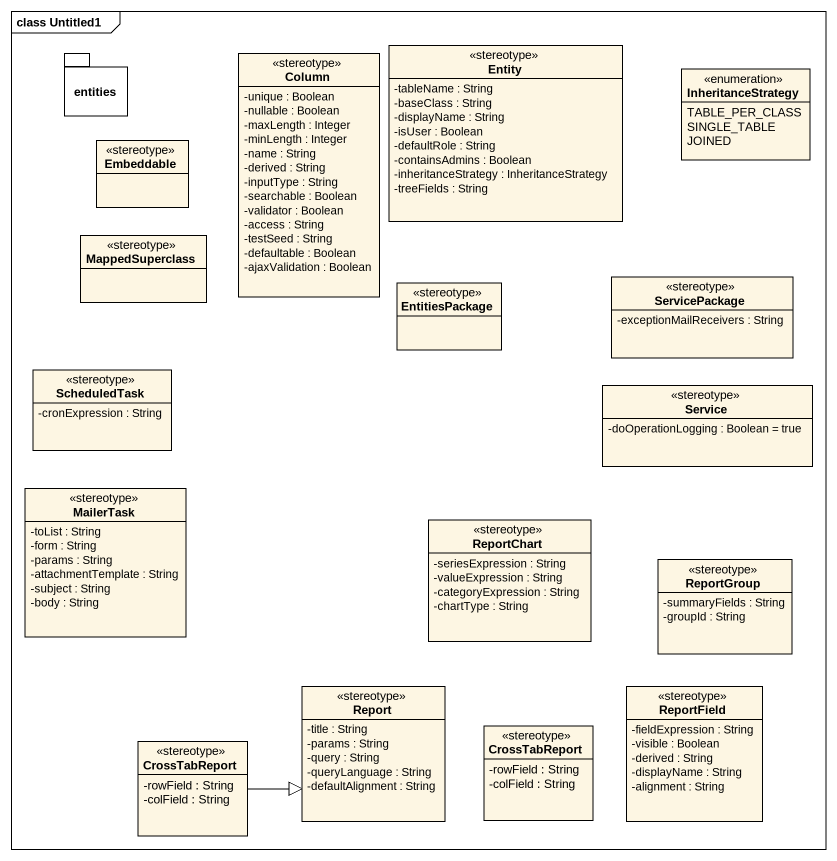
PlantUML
@startuml
mainframe class Untitled1
hide circle
hide empty members
skinparam classAttributeIconSize 0
package entities {
}
class Column <<stereotype>> {
  -unique : Boolean
  -nullable : Boolean
  -maxLength : Integer
  -minLength : Integer
  -name : String
  -derived : String
  -inputType : String
  -searchable : Boolean
  -validator : Boolean
  -access : String
  -testSeed : String
  -defaultable : Boolean
  -ajaxValidation : Boolean
}
class "Entity" as Entity_ <<stereotype>> {
  -tableName : String
  -baseClass : String
  -displayName : String
  -isUser : Boolean
  -defaultRole : String
  -containsAdmins : Boolean
  -inheritanceStrategy : InheritanceStrategy
  -treeFields : String
}
enum InheritanceStrategy {
  TABLE_PER_CLASS
  SINGLE_TABLE
  JOINED
}
class Embeddable <<stereotype>>
class MappedSuperclass <<stereotype>>
class EntitiesPackage <<stereotype>>
class ServicePackage <<stereotype>> {
  -exceptionMailReceivers : String
}
class ScheduledTask <<stereotype>> {
  -cronExpression : String
}
class Service <<stereotype>> {
  -doOperationLogging : Boolean = true
}
class MailerTask <<stereotype>> {
  -toList : String
  -form : String
  -params : String
  -attachmentTemplate : String
  -subject : String
  -body : String
}
class ReportChart <<stereotype>> {
  -seriesExpression : String
  -valueExpression : String
  -categoryExpression : String
  -chartType : String
}
class ReportGroup <<stereotype>> {
  -summaryFields : String
  -groupId : String
}
class Report <<stereotype>> {
  -title : String
  -params : String
  -query : String
  -queryLanguage : String
  -defaultAlignment : String
}
class ReportField <<stereotype>> {
  -fieldExpression : String
  -visible : Boolean
  -derived : String
  -displayName : String
  -alignment : String
}
class CrossTabReport <<stereotype>> {
  -rowField : String
  -colField : String
}
class "CrossTabReport" as CrossTabReport_2 <<stereotype>> {
  -rowField : String
  -colField : String
}
CrossTabReport -right-|> Report
@enduml
